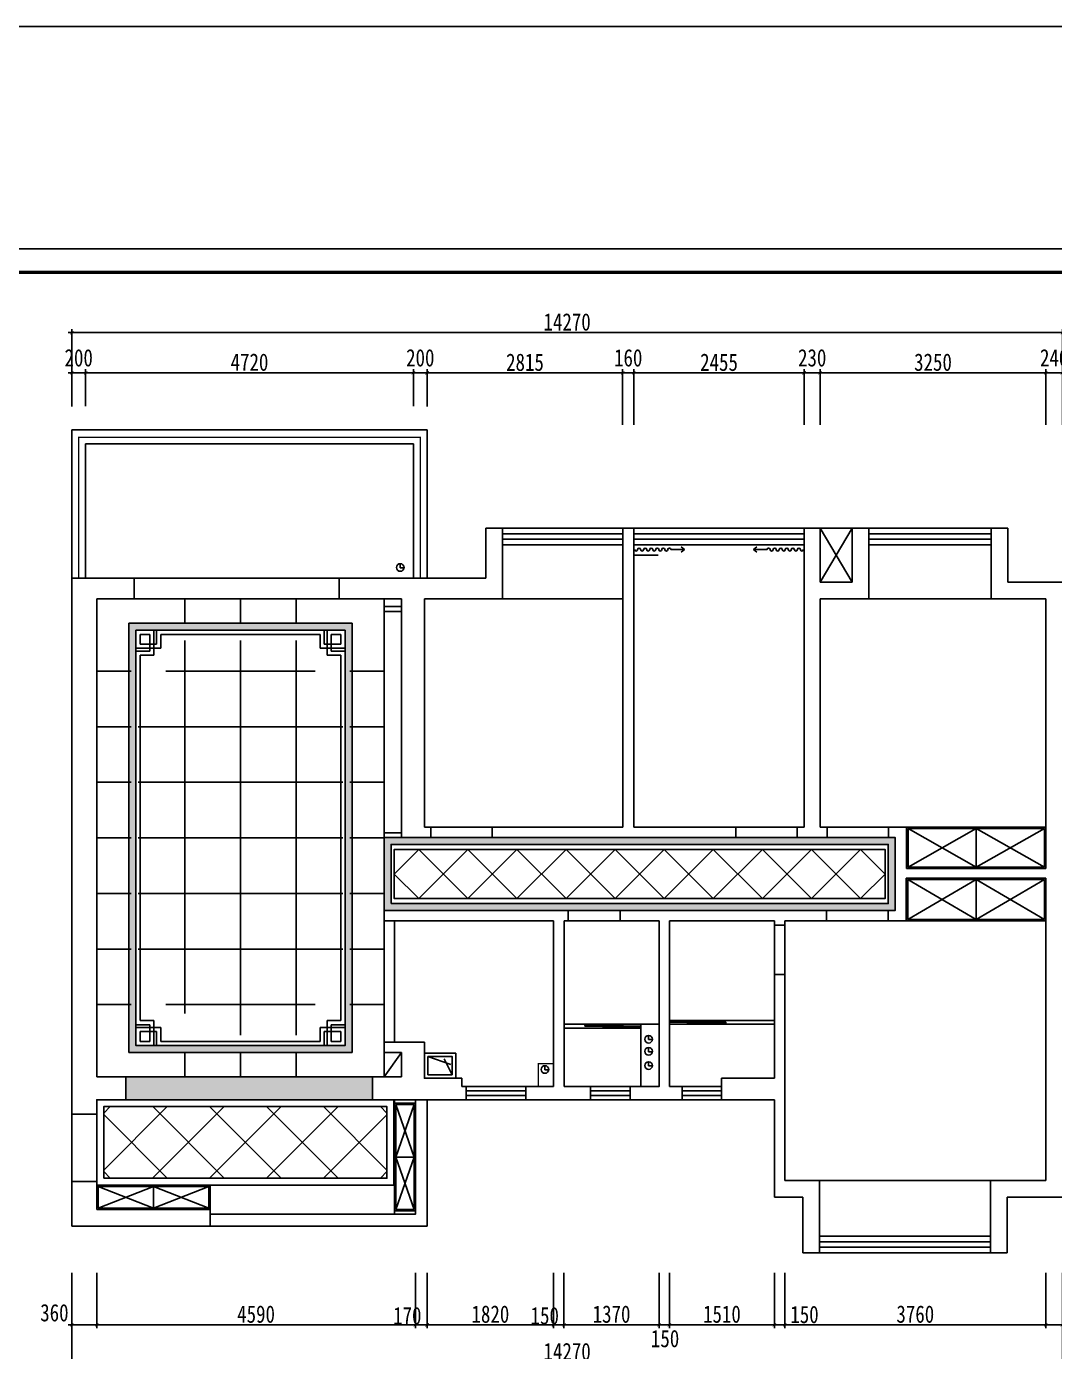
# Model space of a CAD drawing. Header units: millimetres. Extents: x -77055 to 331180, y -861586 to -491011.
# Drawn here: x 142593 to 157400, y -772042 to -752963 of the extents above; entities that cross this region are included whole.
import ezdxf

# ---------------------------------------------------------------- set-up
doc = ezdxf.new("R2010")
doc.units = ezdxf.units.MM
doc.header["$PDMODE"] = 3
for name, color, linetype in [('0-01图框模板说明', 2, 'Continuous'), ('0-02图框细线', 136, 'Continuous'), ('250', 250, 'Continuous'), ('6', 1, 'Continuous')]:
    doc.layers.add(name, color=color, linetype=linetype)
doc.styles.add('DIM', font='simhei.ttf', dxfattribs={"width": 0.8})
doc.dimstyles.new('1-50', dxfattribs={"dimscale": 50, "dimtxt": 5, "dimasz": 1, "dimexe": 1, "dimexo": 0.1, "dimgap": 0.5, "dimtad": 1, "dimdec": 0, "dimdsep": 46, "dimtxsty": 'DIM', "dimblk": 'ARCHTICK', "dimcen": 4, "dimdle": 1, "dimclrd": 3, "dimclre": 3, "dimclrt": 1, "dimadec": 0, "dimazin": 0, "dimtfac": 1, "dimtdec": 0, "dimtmove": 2, "dimatfit": 3, "dimldrblk": 'DOT', "dimfxl": 15, "dimfxlon": 1, "dimarcsym": 0})

# ---------------------------------------------------------------- blocks, each defined once
blk = doc.blocks.new('_ArchTick')
at = {"color": 0, "linetype": 'ByBlock', "const_width": 0.15}
blk.add_lwpolyline([(-0.5, -0.5), (0.5, 0.5)], dxfattribs=at)
blk = doc.blocks.new('*D365')
at = {"layer": '250', "color": 3, "lineweight": -2}
for p, q in [((158189, -760186), (158989, -760186)), ((158939, -760136), (158939, -760476)), ((158189, -760426), (158989, -760426))]:
    blk.add_line(p, q, dxfattribs=at)
at = {"layer": 'Defpoints', "color": 0}
for p in [(156690, -760186), (156690, -760426), (158939, -760426)]:
    blk.add_point(p, dxfattribs=at)
at = {"layer": '250', "color": 3, "lineweight": -2, "xscale": 50, "yscale": 50, "zscale": 50}
for p, rotation in [((158939, -760186), 90), ((158939, -760426), 270)]:
    blk.add_blockref('_ArchTick', p, dxfattribs=dict(at, rotation=rotation))
at = {"layer": '250', "color": 1, "insert": (158744, -759985), "char_height": 250, "attachment_point": 5, "rotation": 90, "style": 'DIM'}
blk.add_mtext('240', dxfattribs=at)
blk = doc.blocks.new('_Dot')
at = {"color": 0, "linetype": 'ByBlock', "lineweight": -2}
blk.add_line((-0.5, 0), (-1, 0), dxfattribs=at)
at = {"color": 0, "linetype": 'ByBlock', "const_width": 0.5}
blk.add_lwpolyline([(-0.25, 0, 1), (0.25, 0, 1)], format="xyb", close=True, dxfattribs=at)
blk = doc.blocks.new('*D366')
at = {"layer": '250', "color": 3, "lineweight": -2}
for p, q in [((158189, -760426), (158989, -760426)), ((158939, -760376), (158939, -761016)), ((158189, -760966), (158989, -760966))]:
    blk.add_line(p, q, dxfattribs=at)
at = {"layer": 'Defpoints', "color": 0}
for p in [(156690, -760426), (157715, -760966), (158939, -760966)]:
    blk.add_point(p, dxfattribs=at)
at = {"layer": '250', "color": 3, "lineweight": -2, "xscale": 50, "yscale": 50, "zscale": 50}
for p, rotation in [((158939, -760426), 90), ((158939, -760966), 270)]:
    blk.add_blockref('_ArchTick', p, dxfattribs=dict(at, rotation=rotation))
at = {"layer": '250', "color": 1, "insert": (158737, -760696), "char_height": 250, "attachment_point": 5, "rotation": 90, "style": 'DIM'}
blk.add_mtext('540', dxfattribs=at)
blk = doc.blocks.new('*D374')
at = {"layer": '250', "color": 3, "lineweight": -2}
for p, q in [((143195, -757949), (143495, -757949)), ((143245, -758437), (143245, -757899)), ((143445, -758432), (143445, -757899))]:
    blk.add_line(p, q, dxfattribs=at)
at = {"layer": 'Defpoints', "color": 0}
for p in [(143445, -757949), (143245, -758442), (143445, -758437)]:
    blk.add_point(p, dxfattribs=at)
at = {"layer": '250', "color": 3, "lineweight": -2, "xscale": 50, "yscale": 50, "zscale": 50, "rotation": 180}
blk.add_blockref('_ArchTick', (143245, -757949), dxfattribs=at)
at = {"layer": '250', "color": 3, "lineweight": -2, "xscale": 50, "yscale": 50, "zscale": 50}
blk.add_blockref('_ArchTick', (143445, -757949), dxfattribs=at)
at = {"layer": '250', "color": 1, "insert": (143345, -757735), "char_height": 250, "attachment_point": 5, "style": 'DIM'}
blk.add_mtext('200', dxfattribs=at)
blk = doc.blocks.new('*D375')
at = {"layer": '250', "color": 3, "lineweight": -2}
for p, q in [((143395, -757949), (148215, -757949)), ((143445, -758432), (143445, -757899)), ((148165, -758429), (148165, -757899))]:
    blk.add_line(p, q, dxfattribs=at)
at = {"layer": 'Defpoints', "color": 0}
for p in [(148165, -757949), (143445, -758437), (148165, -758434)]:
    blk.add_point(p, dxfattribs=at)
at = {"layer": '250', "color": 3, "lineweight": -2, "xscale": 50, "yscale": 50, "zscale": 50, "rotation": 180}
blk.add_blockref('_ArchTick', (143445, -757949), dxfattribs=at)
at = {"layer": '250', "color": 3, "lineweight": -2, "xscale": 50, "yscale": 50, "zscale": 50}
blk.add_blockref('_ArchTick', (148165, -757949), dxfattribs=at)
at = {"layer": '250', "color": 1, "insert": (145805, -757798), "char_height": 250, "attachment_point": 5, "style": 'DIM'}
blk.add_mtext('4720', dxfattribs=at)
blk = doc.blocks.new('*D376')
at = {"layer": '250', "color": 3, "lineweight": -2}
for p, q in [((148115, -757949), (148415, -757949)), ((148165, -758429), (148165, -757899)), ((148365, -758437), (148365, -757899))]:
    blk.add_line(p, q, dxfattribs=at)
at = {"layer": 'Defpoints', "color": 0}
for p in [(148365, -757949), (148165, -758434), (148365, -758442)]:
    blk.add_point(p, dxfattribs=at)
at = {"layer": '250', "color": 3, "lineweight": -2, "xscale": 50, "yscale": 50, "zscale": 50, "rotation": 180}
blk.add_blockref('_ArchTick', (148165, -757949), dxfattribs=at)
at = {"layer": '250', "color": 3, "lineweight": -2, "xscale": 50, "yscale": 50, "zscale": 50}
blk.add_blockref('_ArchTick', (148365, -757949), dxfattribs=at)
at = {"layer": '250', "color": 1, "insert": (148265, -757735), "char_height": 250, "attachment_point": 5, "style": 'DIM'}
blk.add_mtext('200', dxfattribs=at)
blk = doc.blocks.new('*D377')
at = {"layer": '250', "color": 3, "lineweight": -2}
for p, q in [((148315, -757949), (151230, -757949)), ((148365, -758437), (148365, -757899)), ((151180, -758699), (151180, -757899))]:
    blk.add_line(p, q, dxfattribs=at)
at = {"layer": 'Defpoints', "color": 0}
for p in [(151180, -757949), (148365, -758442), (151180, -760097)]:
    blk.add_point(p, dxfattribs=at)
at = {"layer": '250', "color": 3, "lineweight": -2, "xscale": 50, "yscale": 50, "zscale": 50, "rotation": 180}
blk.add_blockref('_ArchTick', (148365, -757949), dxfattribs=at)
at = {"layer": '250', "color": 3, "lineweight": -2, "xscale": 50, "yscale": 50, "zscale": 50}
blk.add_blockref('_ArchTick', (151180, -757949), dxfattribs=at)
at = {"layer": '250', "color": 1, "insert": (149773, -757799), "char_height": 250, "attachment_point": 5, "style": 'DIM'}
blk.add_mtext('2815', dxfattribs=at)
blk = doc.blocks.new('*D378')
at = {"layer": '250', "color": 3, "lineweight": -2}
for p, q in [((151130, -757949), (151390, -757949)), ((151180, -758699), (151180, -757899)), ((151340, -758699), (151340, -757899))]:
    blk.add_line(p, q, dxfattribs=at)
at = {"layer": 'Defpoints', "color": 0}
for p in [(151340, -757949), (151180, -760097), (151340, -760097)]:
    blk.add_point(p, dxfattribs=at)
at = {"layer": '250', "color": 3, "lineweight": -2, "xscale": 50, "yscale": 50, "zscale": 50, "rotation": 180}
blk.add_blockref('_ArchTick', (151180, -757949), dxfattribs=at)
at = {"layer": '250', "color": 3, "lineweight": -2, "xscale": 50, "yscale": 50, "zscale": 50}
blk.add_blockref('_ArchTick', (151340, -757949), dxfattribs=at)
at = {"layer": '250', "color": 1, "insert": (151260, -757735), "char_height": 250, "attachment_point": 5, "style": 'DIM'}
blk.add_mtext('160', dxfattribs=at)
blk = doc.blocks.new('*D379')
at = {"layer": '250', "color": 3, "lineweight": -2}
for p, q in [((151290, -757949), (153845, -757949)), ((151340, -758699), (151340, -757899)), ((153795, -758699), (153795, -757899))]:
    blk.add_line(p, q, dxfattribs=at)
at = {"layer": 'Defpoints', "color": 0}
for p in [(153795, -757949), (151340, -760097), (153795, -760097)]:
    blk.add_point(p, dxfattribs=at)
at = {"layer": '250', "color": 3, "lineweight": -2, "xscale": 50, "yscale": 50, "zscale": 50, "rotation": 180}
blk.add_blockref('_ArchTick', (151340, -757949), dxfattribs=at)
at = {"layer": '250', "color": 3, "lineweight": -2, "xscale": 50, "yscale": 50, "zscale": 50}
blk.add_blockref('_ArchTick', (153795, -757949), dxfattribs=at)
at = {"layer": '250', "color": 1, "insert": (152568, -757799), "char_height": 250, "attachment_point": 5, "style": 'DIM'}
blk.add_mtext('2455', dxfattribs=at)
blk = doc.blocks.new('*D380')
at = {"layer": '250', "color": 3, "lineweight": -2}
for p, q in [((153745, -757949), (154075, -757949)), ((153795, -758699), (153795, -757899)), ((154025, -758699), (154025, -757899))]:
    blk.add_line(p, q, dxfattribs=at)
at = {"layer": 'Defpoints', "color": 0}
for p in [(154025, -757949), (154025, -759857), (153795, -760097)]:
    blk.add_point(p, dxfattribs=at)
at = {"layer": '250', "color": 3, "lineweight": -2, "xscale": 50, "yscale": 50, "zscale": 50, "rotation": 180}
blk.add_blockref('_ArchTick', (153795, -757949), dxfattribs=at)
at = {"layer": '250', "color": 3, "lineweight": -2, "xscale": 50, "yscale": 50, "zscale": 50}
blk.add_blockref('_ArchTick', (154025, -757949), dxfattribs=at)
at = {"layer": '250', "color": 1, "insert": (153910, -757735), "char_height": 250, "attachment_point": 5, "style": 'DIM'}
blk.add_mtext('230', dxfattribs=at)
blk = doc.blocks.new('*D381')
at = {"layer": '250', "color": 3, "lineweight": -2}
for p, q in [((153975, -757949), (157325, -757949)), ((154025, -758699), (154025, -757899)), ((157275, -758699), (157275, -757899))]:
    blk.add_line(p, q, dxfattribs=at)
at = {"layer": 'Defpoints', "color": 0}
for p in [(157275, -757949), (154025, -759857), (157275, -760877)]:
    blk.add_point(p, dxfattribs=at)
at = {"layer": '250', "color": 3, "lineweight": -2, "xscale": 50, "yscale": 50, "zscale": 50, "rotation": 180}
blk.add_blockref('_ArchTick', (154025, -757949), dxfattribs=at)
at = {"layer": '250', "color": 3, "lineweight": -2, "xscale": 50, "yscale": 50, "zscale": 50}
blk.add_blockref('_ArchTick', (157275, -757949), dxfattribs=at)
at = {"layer": '250', "color": 1, "insert": (155650, -757798), "char_height": 250, "attachment_point": 5, "style": 'DIM'}
blk.add_mtext('3250', dxfattribs=at)
blk = doc.blocks.new('*D382')
at = {"layer": '250', "color": 3, "lineweight": -2}
for p, q in [((157225, -757949), (157565, -757949)), ((157275, -758699), (157275, -757899)), ((157515, -758699), (157515, -757899))]:
    blk.add_line(p, q, dxfattribs=at)
at = {"layer": 'Defpoints', "color": 0}
for p in [(157515, -757949), (157515, -760637), (157275, -760877)]:
    blk.add_point(p, dxfattribs=at)
at = {"layer": '250', "color": 3, "lineweight": -2, "xscale": 50, "yscale": 50, "zscale": 50, "rotation": 180}
blk.add_blockref('_ArchTick', (157275, -757949), dxfattribs=at)
at = {"layer": '250', "color": 3, "lineweight": -2, "xscale": 50, "yscale": 50, "zscale": 50}
blk.add_blockref('_ArchTick', (157515, -757949), dxfattribs=at)
at = {"layer": '250', "color": 1, "insert": (157395, -757735), "char_height": 250, "attachment_point": 5, "style": 'DIM'}
blk.add_mtext('240', dxfattribs=at)
blk = doc.blocks.new('*D390')
at = {"layer": '250', "color": 3, "lineweight": -2}
for p, q in [((143245, -770907), (143245, -771707)), ((143605, -770907), (143605, -771707)), ((143195, -771657), (143655, -771657))]:
    blk.add_line(p, q, dxfattribs=at)
at = {"layer": 'Defpoints', "color": 0}
for p in [(143605, -770432), (143245, -770672), (143605, -771657)]:
    blk.add_point(p, dxfattribs=at)
at = {"layer": '250', "color": 3, "lineweight": -2, "xscale": 50, "yscale": 50, "zscale": 50, "rotation": 180}
blk.add_blockref('_ArchTick', (143245, -771657), dxfattribs=at)
at = {"layer": '250', "color": 3, "lineweight": -2, "xscale": 50, "yscale": 50, "zscale": 50}
blk.add_blockref('_ArchTick', (143605, -771657), dxfattribs=at)
at = {"layer": '250', "color": 1, "insert": (142995, -771485), "char_height": 250, "attachment_point": 5, "style": 'DIM'}
blk.add_mtext('360', dxfattribs=at)
blk = doc.blocks.new('*D391')
at = {"layer": '250', "color": 3, "lineweight": -2}
for p, q in [((143605, -770907), (143605, -771707)), ((148195, -770907), (148195, -771707)), ((143555, -771657), (148245, -771657))]:
    blk.add_line(p, q, dxfattribs=at)
at = {"layer": 'Defpoints', "color": 0}
for p in [(143605, -770432), (148195, -770502), (148195, -771657)]:
    blk.add_point(p, dxfattribs=at)
at = {"layer": '250', "color": 3, "lineweight": -2, "xscale": 50, "yscale": 50, "zscale": 50, "rotation": 180}
blk.add_blockref('_ArchTick', (143605, -771657), dxfattribs=at)
at = {"layer": '250', "color": 3, "lineweight": -2, "xscale": 50, "yscale": 50, "zscale": 50}
blk.add_blockref('_ArchTick', (148195, -771657), dxfattribs=at)
at = {"layer": '250', "color": 1, "insert": (145900, -771505), "char_height": 250, "attachment_point": 5, "style": 'DIM'}
blk.add_mtext('4590', dxfattribs=at)
blk = doc.blocks.new('*D392')
at = {"layer": '250', "color": 3, "lineweight": -2}
for p, q in [((148195, -770907), (148195, -771707)), ((148365, -770907), (148365, -771707)), ((148145, -771657), (148415, -771657))]:
    blk.add_line(p, q, dxfattribs=at)
at = {"layer": 'Defpoints', "color": 0}
for p in [(148195, -770502), (148365, -770672), (148365, -771657)]:
    blk.add_point(p, dxfattribs=at)
at = {"layer": '250', "color": 3, "lineweight": -2, "xscale": 50, "yscale": 50, "zscale": 50, "rotation": 180}
blk.add_blockref('_ArchTick', (148195, -771657), dxfattribs=at)
at = {"layer": '250', "color": 3, "lineweight": -2, "xscale": 50, "yscale": 50, "zscale": 50}
blk.add_blockref('_ArchTick', (148365, -771657), dxfattribs=at)
at = {"layer": '250', "color": 1, "insert": (148078, -771528), "char_height": 250, "attachment_point": 5, "style": 'DIM'}
blk.add_mtext('170', dxfattribs=at)
blk = doc.blocks.new('*D393')
at = {"layer": '250', "color": 3, "lineweight": -2}
for p, q in [((148365, -770907), (148365, -771707)), ((150185, -770907), (150185, -771707)), ((148315, -771657), (150235, -771657))]:
    blk.add_line(p, q, dxfattribs=at)
at = {"layer": 'Defpoints', "color": 0}
for p in [(150185, -768662), (148365, -770672), (150185, -771657)]:
    blk.add_point(p, dxfattribs=at)
at = {"layer": '250', "color": 3, "lineweight": -2, "xscale": 50, "yscale": 50, "zscale": 50, "rotation": 180}
blk.add_blockref('_ArchTick', (148365, -771657), dxfattribs=at)
at = {"layer": '250', "color": 3, "lineweight": -2, "xscale": 50, "yscale": 50, "zscale": 50}
blk.add_blockref('_ArchTick', (150185, -771657), dxfattribs=at)
at = {"layer": '250', "color": 1, "insert": (149275, -771505), "char_height": 250, "attachment_point": 5, "style": 'DIM'}
blk.add_mtext('1820', dxfattribs=at)
blk = doc.blocks.new('*D394')
at = {"layer": '250', "color": 3, "lineweight": -2}
for p, q in [((150185, -770907), (150185, -771707)), ((150335, -770907), (150335, -771707)), ((150135, -771657), (150385, -771657))]:
    blk.add_line(p, q, dxfattribs=at)
at = {"layer": 'Defpoints', "color": 0}
for p in [(150185, -768662), (150335, -768662), (150335, -771657)]:
    blk.add_point(p, dxfattribs=at)
at = {"layer": '250', "color": 3, "lineweight": -2, "xscale": 50, "yscale": 50, "zscale": 50, "rotation": 180}
blk.add_blockref('_ArchTick', (150185, -771657), dxfattribs=at)
at = {"layer": '250', "color": 3, "lineweight": -2, "xscale": 50, "yscale": 50, "zscale": 50}
blk.add_blockref('_ArchTick', (150335, -771657), dxfattribs=at)
at = {"layer": '250', "color": 1, "insert": (150058, -771528), "char_height": 250, "attachment_point": 5, "style": 'DIM'}
blk.add_mtext('150', dxfattribs=at)
blk = doc.blocks.new('*D395')
at = {"layer": '250', "color": 3, "lineweight": -2}
for p, q in [((150335, -770907), (150335, -771707)), ((151705, -770907), (151705, -771707)), ((150285, -771657), (151755, -771657))]:
    blk.add_line(p, q, dxfattribs=at)
at = {"layer": 'Defpoints', "color": 0}
for p in [(151705, -767862), (150335, -768662), (151705, -771657)]:
    blk.add_point(p, dxfattribs=at)
at = {"layer": '250', "color": 3, "lineweight": -2, "xscale": 50, "yscale": 50, "zscale": 50, "rotation": 180}
blk.add_blockref('_ArchTick', (150335, -771657), dxfattribs=at)
at = {"layer": '250', "color": 3, "lineweight": -2, "xscale": 50, "yscale": 50, "zscale": 50}
blk.add_blockref('_ArchTick', (151705, -771657), dxfattribs=at)
at = {"layer": '250', "color": 1, "insert": (151020, -771505), "char_height": 250, "attachment_point": 5, "style": 'DIM'}
blk.add_mtext('1370', dxfattribs=at)
blk = doc.blocks.new('*D396')
at = {"layer": '250', "color": 3, "lineweight": -2}
for p, q in [((151705, -770907), (151705, -771707)), ((151855, -770907), (151855, -771707)), ((151655, -771657), (151905, -771657))]:
    blk.add_line(p, q, dxfattribs=at)
at = {"layer": 'Defpoints', "color": 0}
for p in [(151705, -767862), (151855, -768662), (151855, -771657)]:
    blk.add_point(p, dxfattribs=at)
at = {"layer": '250', "color": 3, "lineweight": -2, "xscale": 50, "yscale": 50, "zscale": 50, "rotation": 180}
blk.add_blockref('_ArchTick', (151705, -771657), dxfattribs=at)
at = {"layer": '250', "color": 3, "lineweight": -2, "xscale": 50, "yscale": 50, "zscale": 50}
blk.add_blockref('_ArchTick', (151855, -771657), dxfattribs=at)
at = {"layer": '250', "color": 1, "insert": (151791, -771857), "char_height": 250, "attachment_point": 5, "style": 'DIM'}
blk.add_mtext('150', dxfattribs=at)
blk = doc.blocks.new('*D397')
at = {"layer": '250', "color": 3, "lineweight": -2}
for p, q in [((151855, -770907), (151855, -771707)), ((153365, -770907), (153365, -771707)), ((151805, -771657), (153415, -771657))]:
    blk.add_line(p, q, dxfattribs=at)
at = {"layer": 'Defpoints', "color": 0}
for p in [(151855, -768662), (153365, -768852), (153365, -771657)]:
    blk.add_point(p, dxfattribs=at)
at = {"layer": '250', "color": 3, "lineweight": -2, "xscale": 50, "yscale": 50, "zscale": 50, "rotation": 180}
blk.add_blockref('_ArchTick', (151855, -771657), dxfattribs=at)
at = {"layer": '250', "color": 3, "lineweight": -2, "xscale": 50, "yscale": 50, "zscale": 50}
blk.add_blockref('_ArchTick', (153365, -771657), dxfattribs=at)
at = {"layer": '250', "color": 1, "insert": (152610, -771505), "char_height": 250, "attachment_point": 5, "style": 'DIM'}
blk.add_mtext('1510', dxfattribs=at)
blk = doc.blocks.new('*D398')
at = {"layer": '250', "color": 3, "lineweight": -2}
for p, q in [((153365, -770907), (153365, -771707)), ((153515, -770907), (153515, -771707)), ((153315, -771657), (153565, -771657))]:
    blk.add_line(p, q, dxfattribs=at)
at = {"layer": 'Defpoints', "color": 0}
for p in [(153515, -770017), (153365, -770257), (153515, -771657)]:
    blk.add_point(p, dxfattribs=at)
at = {"layer": '250', "color": 3, "lineweight": -2, "xscale": 50, "yscale": 50, "zscale": 50, "rotation": 180}
blk.add_blockref('_ArchTick', (153365, -771657), dxfattribs=at)
at = {"layer": '250', "color": 3, "lineweight": -2, "xscale": 50, "yscale": 50, "zscale": 50}
blk.add_blockref('_ArchTick', (153515, -771657), dxfattribs=at)
at = {"layer": '250', "color": 1, "insert": (153799, -771510), "char_height": 250, "attachment_point": 5, "style": 'DIM'}
blk.add_mtext('150', dxfattribs=at)
blk = doc.blocks.new('*D399')
at = {"layer": '250', "color": 3, "lineweight": -2}
for p, q in [((153515, -770907), (153515, -771707)), ((157275, -770907), (157275, -771707)), ((153465, -771657), (157325, -771657))]:
    blk.add_line(p, q, dxfattribs=at)
at = {"layer": 'Defpoints', "color": 0}
for p in [(153515, -770017), (157275, -770816), (157275, -771657)]:
    blk.add_point(p, dxfattribs=at)
at = {"layer": '250', "color": 3, "lineweight": -2, "xscale": 50, "yscale": 50, "zscale": 50, "rotation": 180}
blk.add_blockref('_ArchTick', (153515, -771657), dxfattribs=at)
at = {"layer": '250', "color": 3, "lineweight": -2, "xscale": 50, "yscale": 50, "zscale": 50}
blk.add_blockref('_ArchTick', (157275, -771657), dxfattribs=at)
at = {"layer": '250', "color": 1, "insert": (155395, -771505), "char_height": 250, "attachment_point": 5, "style": 'DIM'}
blk.add_mtext('3760', dxfattribs=at)
blk = doc.blocks.new('*D400')
at = {"layer": '250', "color": 3, "lineweight": -2}
for p, q in [((157275, -770907), (157275, -771707)), ((157515, -770907), (157515, -771707)), ((157225, -771657), (157565, -771657))]:
    blk.add_line(p, q, dxfattribs=at)
at = {"layer": 'Defpoints', "color": 0}
for p in [(157275, -770816), (157515, -770810), (157515, -771657)]:
    blk.add_point(p, dxfattribs=at)
at = {"layer": '250', "color": 3, "lineweight": -2, "xscale": 50, "yscale": 50, "zscale": 50, "rotation": 180}
blk.add_blockref('_ArchTick', (157275, -771657), dxfattribs=at)
at = {"layer": '250', "color": 3, "lineweight": -2, "xscale": 50, "yscale": 50, "zscale": 50}
blk.add_blockref('_ArchTick', (157515, -771657), dxfattribs=at)
at = {"layer": '250', "color": 1, "insert": (157754, -771504), "char_height": 250, "attachment_point": 5, "style": 'DIM'}
blk.add_mtext('240', dxfattribs=at)
blk = doc.blocks.new('*D401')
at = {"layer": '250', "color": 3, "lineweight": -2}
for p, q in [((157565, -757371), (143195, -757371)), ((143245, -758121), (143245, -757321)), ((157515, -758121), (157515, -757321))]:
    blk.add_line(p, q, dxfattribs=at)
at = {"layer": 'Defpoints', "color": 0}
for p in [(143245, -757371), (143245, -758699), (157515, -758699)]:
    blk.add_point(p, dxfattribs=at)
at = {"layer": '250', "color": 3, "lineweight": -2, "xscale": 50, "yscale": 50, "zscale": 50, "rotation": 180}
blk.add_blockref('_ArchTick', (143245, -757371), dxfattribs=at)
at = {"layer": '250', "color": 3, "lineweight": -2, "xscale": 50, "yscale": 50, "zscale": 50}
blk.add_blockref('_ArchTick', (157515, -757371), dxfattribs=at)
at = {"layer": '250', "color": 1, "insert": (150380, -757219), "char_height": 250, "attachment_point": 5, "style": 'DIM'}
blk.add_mtext('14270', dxfattribs=at)
blk = doc.blocks.new('*D402')
at = {"layer": '250', "color": 3, "lineweight": -2}
for p, q in [((143245, -771445), (143245, -772245)), ((157515, -771445), (157515, -772245)), ((157565, -772195), (143195, -772195))]:
    blk.add_line(p, q, dxfattribs=at)
at = {"layer": 'Defpoints', "color": 0}
for p in [(143245, -770810), (157515, -770810), (143245, -772195)]:
    blk.add_point(p, dxfattribs=at)
at = {"layer": '250', "color": 3, "lineweight": -2, "xscale": 50, "yscale": 50, "zscale": 50, "rotation": 180}
blk.add_blockref('_ArchTick', (143245, -772195), dxfattribs=at)
at = {"layer": '250', "color": 3, "lineweight": -2, "xscale": 50, "yscale": 50, "zscale": 50}
blk.add_blockref('_ArchTick', (157515, -772195), dxfattribs=at)
at = {"layer": '250', "color": 1, "insert": (150380, -772044), "char_height": 250, "attachment_point": 5, "style": 'DIM'}
blk.add_mtext('14270', dxfattribs=at)
blk = doc.blocks.new('A$C5DE12AFD')
at = {"layer": '6', "color": 5}
for points in [[(523, 37), (717, 37), (671, 74)], [(523, 37), (717, 37), (671, 0)]]:
    blk.add_lwpolyline(points, dxfattribs=at)
for centre, start, end in [((22, 37), 180, 0), ((65, 37), 0, 180), ((109, 37), 180, 0), ((153, 37), 0, 180), ((196, 37), 180, 0), ((240, 37), 0, 180), ((283, 37), 180, 0), ((327, 37), 0, 180), ((371, 37), 180, 0), ((414, 37), 0, 180), ((458, 37), 180, 0), ((501, 37), 0, 180)]:
    blk.add_arc(centre, 21.8, start, end, dxfattribs=at)
blk = doc.blocks.new('A$C277C16EF')
at = {"layer": '0-01图框模板说明', "color": 2, "const_width": 49}
blk.add_lwpolyline([(-338, 19745), (-338, 338), (-28062, 338), (-28062, 19745)], close=True, dxfattribs=at)
at = {"layer": '0-02图框细线'}
blk.add_lwpolyline([(0, 20083), (0, 0), (-28400, 0), (-28400, 20083)], close=True, dxfattribs=at)

msp = doc.modelspace()

# ---------------------------------------------------------------- hatches: boundary and pattern name
at = {"layer": '250'}
h = msp.add_hatch(dxfattribs=at)
h.set_pattern_fill('AR-SAND', color=251, angle=45, style=0, double=1)
h.set_pattern_definition([(82.5, (145675.073, -764646.404), (-35.73813, 33.47535), [0, -38.608, 0, -43.18, 0, -41.275]), (52.5, (145675.07, -764646.404), (-18.9011, 82.4733), [0, -20.828, 0, -34.798, 0, -13.335]), (12.5, (145652.98, -764668.495), (55.83, 56.03323), [0, -12.7, 0, -45.72, 0, -59.69]), (2.5, (145652.98, -764668.495), (38.2281, 69.7551), [0, -6.35, 0, -29.972, 0, -34.29])])
h.paths.add_polyline_path([(147282.2, -761556.4), (144068, -761556.4), (144068, -767736.4), (147282.2, -767736.4)])
h.paths.add_polyline_path([(147182.2, -761656.4), (144168, -761656.4), (144168, -767636.4), (147182.2, -767636.4)], flags=16)
h = msp.add_hatch(dxfattribs=at)
h.set_pattern_fill('AR-SAND', color=251, angle=45, style=0, double=1)
h.set_pattern_definition([(82.5, (151425.193, -765166.404), (-35.73813, 33.47535), [0, -38.608, 0, -43.18, 0, -41.275]), (52.5, (151425.19, -765166.404), (-18.9011, 82.4733), [0, -20.828, 0, -34.798, 0, -13.335]), (12.5, (151403.1, -765188.495), (55.83, 56.03323), [0, -12.7, 0, -45.72, 0, -59.69]), (2.5, (151403.1, -765188.495), (38.2281, 69.7551), [0, -6.35, 0, -29.972, 0, -34.29])])
h.paths.add_polyline_path([(147845.2, -765591.4), (155005.2, -765591.4), (155005.2, -764741.4), (147845.2, -764741.4)], flags=16)
h.paths.add_polyline_path([(147745.2, -765691.4), (155105.2, -765691.4), (155105.2, -764641.4), (147745.2, -764641.4)])
h = msp.add_hatch(dxfattribs=at)
h.set_pattern_fill('AR-SAND', color=251, angle=45, style=0, double=1)
h.set_pattern_definition([(82.5, (145800.193, -768251.404), (-35.7381, 33.47535), [0, -38.608, 0, -43.18, 0, -41.275]), (52.5, (145800.19, -768251.404), (-18.901, 82.4733), [0, -20.828, 0, -34.798, 0, -13.335]), (12.5, (145778.1, -768273.495), (55.83, 56.0332), [0, -12.7, 0, -45.72, 0, -59.69]), (2.5, (145778.1, -768273.495), (38.228, 69.755), [0, -6.35, 0, -29.972, 0, -34.29])])
h.paths.add_polyline_path([(144025.2, -768416.4), (147575.2, -768416.4), (147575.2, -768086.4), (144025.2, -768086.4)])
h = msp.add_hatch(dxfattribs=at)
h.set_pattern_fill('_USER', color=8, scale=580, angle=45, style=0, double=1, pattern_type=0)
h.set_pattern_definition([(45, (145745.2, -769031.4), (-410.12, 410.12), []), (135, (145745.2, -769031.4), (-410.12, -410.12), [])])
h.paths.add_polyline_path([(143705.2, -769546.4), (147785.2, -769546.4), (147785.2, -768516.4), (143705.2, -768516.4)])

# ---------------------------------------------------------------- linework, layer by layer
at = {"layer": '250', "color": 2}
for p, q in [((143245.2, -760906.4), (143245.2, -758771.4)), ((143245.2, -758771.4), (148365.2, -758771.4)), ((148365.2, -760906.4), (148365.2, -758771.4)), ((143445.2, -760906.4), (143445.2, -758971.4)), ((143445.2, -758971.4), (148165.2, -758971.4)), ((148165.2, -760906.4), (148165.2, -758971.4)), ((151180.2, -760186.4), (149450.2, -760186.4)), ((153795.2, -760186.4), (151340.2, -760186.4)), ((156490.2, -760186.4), (154725.2, -760186.4)), ((151180.2, -760426.4), (149450.2, -760426.4)), ((153795.2, -760426.4), (151340.2, -760426.4)), ((156490.2, -760426.4), (154725.2, -760426.4)), ((151690.2, -760576.4), (151340.2, -760576.4)), ((149785.2, -768226.4), (148925.2, -768226.4)), ((151290.2, -768226.4), (150715.2, -768226.4)), ((152605.2, -768226.4), (152035.2, -768226.4)), ((148925.2, -768416.4), (149785.2, -768416.4)), ((150715.2, -768416.4), (151290.2, -768416.4)), ((152605.2, -768416.4), (152035.2, -768416.4)), ((156480.2, -770381.4), (154015.2, -770381.4)), ((156480.2, -770621.4), (154015.2, -770621.4))]:
    msp.add_line(p, q, dxfattribs=at)
at = {"layer": '250', "color": 7}
for p, q in [((149210.2, -760186.4), (149210.2, -760906.4)), ((149450.2, -760186.4), (149210.2, -760186.4)), ((149450.2, -760426.4), (149450.2, -760186.4)), ((151180.2, -760426.4), (151180.2, -760186.4)), ((151340.2, -760186.4), (151180.2, -760186.4)), ((151340.2, -760426.4), (151340.2, -760186.4)), ((153795.2, -760426.4), (153795.2, -760186.4)), ((153795.2, -760186.4), (154025.2, -760186.4)), ((154025.2, -760966.4), (154025.2, -760186.4)), ((154485.2, -760966.4), (154485.2, -760186.4)), ((154725.2, -760186.4), (154485.2, -760186.4)), ((154725.2, -760426.4), (154725.2, -760186.4)), ((156490.2, -760426.4), (156490.2, -760186.4)), ((156490.2, -760186.4), (156730.2, -760186.4)), ((156730.2, -760966.4), (156730.2, -760186.4)), ((149450.2, -760426.4), (149450.2, -761206.4)), ((151180.2, -761206.4), (151180.2, -760426.4)), ((151340.2, -761206.4), (151340.2, -760426.4)), ((153795.2, -764491.4), (153795.2, -760426.4)), ((154725.2, -761206.4), (154725.2, -760426.4)), ((156490.2, -761206.4), (156490.2, -760426.4)), ((147976.1, -760698.2), (147976.1, -760758.1)), ((147976.1, -760758.1), (148030.8, -760758.1)), ((143445.2, -760906.4), (143245.2, -760906.4)), ((143245.2, -760906.4), (143245.2, -768626.4)), ((144145.2, -760906.4), (143445.2, -760906.4)), ((144145.2, -761206.4), (144145.2, -760906.4)), ((147095.2, -761206.4), (147095.2, -760906.4)), ((147095.2, -760906.4), (148165.2, -760906.4)), ((148165.2, -760906.4), (149210.2, -760906.4)), ((154025.2, -760966.4), (154485.2, -760966.4)), ((157515.2, -760966.4), (156730.2, -760966.4)), ((143605.2, -768086.4), (143605.2, -761206.4)), ((144145.2, -761206.4), (143605.2, -761206.4)), ((143605.2, -768086.4), (143605.2, -761206.4)), ((143605.2, -761206.4), (147745.2, -761206.4)), ((147995.2, -761206.4), (147095.2, -761206.4)), ((147995.2, -761206.4), (147745.2, -761206.4)), ((147995.2, -764641.4), (147995.2, -761206.4)), ((148325.2, -764491.4), (148325.2, -761206.4)), ((149450.2, -761206.4), (148325.2, -761206.4)), ((151180.2, -764491.4), (151180.2, -761206.4)), ((151340.2, -764491.4), (151340.2, -761206.4)), ((154025.2, -764491.4), (154025.2, -761206.4)), ((154025.2, -761206.4), (154725.2, -761206.4)), ((157275.2, -761206.4), (156490.2, -761206.4)), ((157275.2, -765086.4), (157275.2, -761206.4)), ((147995.2, -764641.4), (148415.2, -764641.4)), ((148415.2, -764491.4), (148325.2, -764491.4)), ((148415.2, -764641.4), (148415.2, -764491.4)), ((149300.2, -764491.4), (151180.2, -764491.4)), ((149300.2, -764641.4), (149300.2, -764491.4)), ((149300.2, -764641.4), (152810.2, -764641.4)), ((152810.2, -764491.4), (151340.2, -764491.4)), ((152810.2, -764641.4), (152810.2, -764491.4)), ((153695.2, -764641.4), (153695.2, -764491.4)), ((153695.2, -764491.4), (153795.2, -764491.4)), ((153695.2, -764641.4), (154125.2, -764641.4)), ((154125.2, -764491.4), (154025.2, -764491.4)), ((154125.2, -764641.4), (154125.2, -764491.4)), ((155010.2, -764641.4), (155010.2, -764491.4)), ((155010.2, -764491.4), (155270.2, -764491.4)), ((155105.2, -764641.4), (155010.2, -764641.4)), ((155105.2, -765691.4), (155105.2, -764641.4)), ((155270.2, -764491.4), (155270.2, -765086.4)), ((155265.2, -765841.4), (155265.2, -765226.4)), ((155265.2, -765226.4), (157275.2, -765226.4)), ((155270.2, -765086.4), (157275.2, -765086.4)), ((157275.2, -765226.4), (157275.2, -769581.4)), ((147745.2, -765841.4), (147745.2, -765691.4)), ((147745.2, -765691.4), (150395.2, -765691.4)), ((150395.2, -765691.4), (150395.2, -765841.4)), ((151145.2, -765691.4), (151145.2, -765841.4)), ((151145.2, -765691.4), (154115.2, -765691.4)), ((154115.2, -765691.4), (154115.2, -765841.4)), ((155005.2, -765691.4), (155005.2, -765841.4)), ((155005.2, -765691.4), (155105.2, -765691.4)), ((148475.2, -765841.4), (147745.2, -765841.4)), ((150185.2, -765841.4), (148475.2, -765841.4)), ((150185.2, -768226.4), (150185.2, -765841.4)), ((150395.2, -765841.4), (150335.2, -765841.4)), ((150335.2, -765841.4), (150335.2, -768226.4)), ((151145.2, -765841.4), (151705.2, -765841.4)), ((151705.2, -767426.4), (151705.2, -765841.4)), ((153365.2, -765841.4), (151855.2, -765841.4)), ((151855.2, -765841.4), (151855.2, -768226.4)), ((153365.2, -765901.4), (153365.2, -765841.4)), ((153515.2, -765901.4), (153365.2, -765901.4)), ((154115.2, -765841.4), (153515.2, -765841.4)), ((153515.2, -765841.4), (153515.2, -765901.4)), ((155005.2, -765841.4), (155265.2, -765841.4)), ((153515.2, -766611.4), (153365.2, -766611.4)), ((153365.2, -766611.4), (153365.2, -768106.4)), ((153515.2, -766611.4), (153515.2, -769581.4)), ((151440.2, -768226.4), (151440.2, -767326.4)), ((151440.2, -767326.4), (151705.2, -767326.4)), ((147995.2, -767586.4), (148325.2, -767586.4)), ((148325.2, -767586.4), (148325.2, -767746.4)), ((147995.2, -767736.4), (147745.2, -767736.4)), ((147995.2, -768086.4), (147995.2, -767736.4)), ((148325.2, -767746.4), (148775.2, -767746.4)), ((148775.2, -767746.4), (148775.2, -768106.4)), ((144025.2, -768086.4), (143605.2, -768086.4)), ((143605.2, -768086.4), (147745.2, -768086.4)), ((147745.2, -768086.4), (143605.2, -768086.4)), ((143605.2, -768086.4), (147745.2, -768086.4)), ((144025.2, -768416.4), (144025.2, -768086.4)), ((144025.2, -768086.4), (147575.2, -768086.4)), ((147575.2, -768086.4), (147995.2, -768086.4)), ((147575.2, -768416.4), (147575.2, -768086.4)), ((148775.2, -768106.4), (148865.2, -768106.4)), ((148865.2, -768106.4), (148865.2, -768226.4)), ((148865.2, -768226.4), (148925.2, -768226.4)), ((148925.2, -768226.4), (148925.2, -768416.4)), ((149785.2, -768226.4), (149785.2, -768416.4)), ((149785.2, -768226.4), (150185.2, -768226.4)), ((150335.2, -768226.4), (150715.2, -768226.4)), ((150715.2, -768226.4), (150715.2, -768416.4)), ((151290.2, -768226.4), (151290.2, -768416.4)), ((151290.2, -768226.4), (151440.2, -768226.4)), ((151855.2, -768226.4), (152035.2, -768226.4)), ((152035.2, -768226.4), (152035.2, -768416.4)), ((152605.2, -768226.4), (152605.2, -768106.4)), ((152605.2, -768106.4), (153365.2, -768106.4)), ((152605.2, -768226.4), (152605.2, -768416.4)), ((143605.2, -768626.4), (143605.2, -768416.4)), ((143605.2, -768416.4), (144025.2, -768416.4)), ((147575.2, -768416.4), (148195.2, -768416.4)), ((148365.2, -768416.4), (148195.2, -768416.4)), ((148365.2, -768416.4), (148925.2, -768416.4)), ((149785.2, -768416.4), (150715.2, -768416.4)), ((151290.2, -768416.4), (152035.2, -768416.4)), ((152605.2, -768416.4), (153365.2, -768416.4)), ((153365.2, -768416.4), (153365.2, -769821.4)), ((143605.2, -768626.4), (143245.2, -768626.4)), ((143605.2, -769596.4), (143245.2, -769596.4)), ((143245.2, -769596.4), (143245.2, -770236.4)), ((143605.2, -769596.4), (143605.2, -769996.4)), ((153515.2, -769581.4), (154015.2, -769581.4)), ((154015.2, -769581.4), (154015.2, -770381.4)), ((156480.2, -769581.4), (156480.2, -770381.4)), ((157275.2, -769581.4), (156480.2, -769581.4)), ((153365.2, -769821.4), (153775.2, -769821.4)), ((153775.2, -769821.4), (153775.2, -770621.4)), ((156720.2, -769821.4), (156720.2, -770621.4)), ((157515.2, -769821.4), (156720.2, -769821.4)), ((143605.2, -769996.4), (145240.2, -769996.4)), ((145240.2, -769996.4), (145240.2, -770066.4)), ((145240.2, -770066.4), (145240.2, -770236.4)), ((143245.2, -770236.4), (145240.2, -770236.4)), ((154015.2, -770381.4), (154015.2, -770621.4)), ((156480.2, -770381.4), (156480.2, -770621.4)), ((153775.2, -770621.4), (154015.2, -770621.4)), ((156480.2, -770621.4), (156720.2, -770621.4))]:
    msp.add_line(p, q, dxfattribs=at)
at = {"layer": '250', "color": 1}
for p, q in [((151180.2, -760266.4), (149450.2, -760266.4)), ((153795.2, -760266.4), (151340.2, -760266.4)), ((156490.2, -760266.4), (154725.2, -760266.4)), ((151180.2, -760346.4), (149450.2, -760346.4)), ((153795.2, -760346.4), (151340.2, -760346.4)), ((156490.2, -760346.4), (154725.2, -760346.4)), ((149785.2, -768286.4), (148925.2, -768286.4)), ((151290.2, -768286.4), (150715.2, -768286.4)), ((152605.2, -768286.4), (152035.2, -768286.4)), ((148925.2, -768356.4), (149785.2, -768356.4)), ((150715.2, -768356.4), (151290.2, -768356.4)), ((152605.2, -768356.4), (152035.2, -768356.4)), ((156480.2, -770461.4), (154015.2, -770461.4)), ((156480.2, -770541.4), (154015.2, -770541.4))]:
    msp.add_line(p, q, dxfattribs=at)
at = {"layer": '250', "color": 251}
for p, q in [((154025.2, -760186.4), (154485.2, -760186.4)), ((154485.2, -760966.4), (154025.2, -760186.4)), ((154025.2, -760966.4), (154485.2, -760186.4)), ((144875.2, -761556.4), (144875.2, -761206.4)), ((145675.2, -761556.4), (145675.2, -761206.4)), ((146475.2, -761556.4), (146475.2, -761206.4)), ((147745.2, -764571.4), (147745.2, -761206.4)), ((151180.2, -761206.4), (149450.2, -761206.4)), ((154725.2, -761206.4), (156490.2, -761206.4)), ((144875.2, -767176.4), (144875.2, -761806.4)), ((145675.2, -767486.4), (145675.2, -761806.4)), ((146475.2, -767486.4), (146475.2, -761806.4)), ((143605.2, -762246.4), (144100.2, -762246.4)), ((144600.2, -762246.4), (146750.2, -762246.4)), ((147250.2, -762246.4), (147745.2, -762246.4)), ((143605.2, -763046.4), (144100.2, -763046.4)), ((144200.2, -763046.4), (147150.2, -763046.4)), ((147250.2, -763046.4), (147745.2, -763046.4)), ((143605.2, -763846.4), (144100.2, -763846.4)), ((144200.2, -763846.4), (147150.2, -763846.4)), ((147250.2, -763846.4), (147745.2, -763846.4)), ((143605.2, -764646.4), (144100.2, -764646.4)), ((144200.2, -764646.4), (147150.2, -764646.4)), ((147250.2, -764646.4), (147745.2, -764646.4)), ((147889.7, -765166.4), (148243.2, -764812.9)), ((148243.2, -765520), (148950.3, -764812.9)), ((148950.3, -765520), (148243.2, -764812.9)), ((148950.3, -765520), (149657.4, -764812.9)), ((149657.4, -765520), (148950.3, -764812.9)), ((149657.4, -765520), (150364.5, -764812.9)), ((150364.5, -765520), (149657.4, -764812.9)), ((150364.5, -765520), (151071.6, -764812.9)), ((151071.6, -765520), (150364.5, -764812.9)), ((151071.6, -765520), (151778.7, -764812.9)), ((151778.7, -765520), (151071.6, -764812.9)), ((151778.7, -765520), (152485.9, -764812.9)), ((152485.9, -765520), (151778.7, -764812.9)), ((152485.9, -765520), (153193, -764812.9)), ((153193, -765520), (152485.9, -764812.9)), ((153193, -765520), (153900.1, -764812.9)), ((153900.1, -765520), (153193, -764812.9)), ((153900.1, -765520), (154607.2, -764812.9)), ((154607.2, -765520), (153900.1, -764812.9)), ((154960.7, -765166.4), (154607.2, -764812.9)), ((148243.2, -765520), (147889.7, -765166.4)), ((154607.2, -765520), (154960.7, -765166.4)), ((143605.2, -765446.4), (144100.2, -765446.4)), ((144200.2, -765446.4), (147150.2, -765446.4)), ((147250.2, -765446.4), (147745.2, -765446.4)), ((143605.2, -766246.4), (144100.2, -766246.4)), ((144200.2, -766246.4), (147150.2, -766246.4)), ((147250.2, -766246.4), (147745.2, -766246.4)), ((143605.2, -767046.4), (144100.2, -767046.4)), ((144600.2, -767046.4), (146750.2, -767046.4)), ((147250.2, -767046.4), (147745.2, -767046.4)), ((144875.2, -768086.4), (144875.2, -767736.4)), ((145675.2, -768086.4), (145675.2, -767736.4)), ((146475.2, -768086.4), (146475.2, -767736.4)), ((156480.2, -769581.4), (154015.2, -769581.4))]:
    msp.add_line(p, q, dxfattribs=at)
at = {"layer": '250'}
for p, q in [((144168, -761916.4), (144168, -761656.4)), ((144168, -761656.4), (144428, -761656.4)), ((144228, -761856.4), (144228, -761716.4)), ((144228, -761716.4), (144368, -761716.4)), ((144368, -761716.4), (144368, -761956.4)), ((144428, -761656.4), (144428, -762016.4)), ((145579.2, -761656.4), (144468, -761656.4)), ((144468, -761656.4), (144468, -761856.4)), ((145579.2, -761716.4), (144528, -761716.4)), ((144528, -761716.4), (144528, -761916.4)), ((145433.7, -761656.4), (146882.2, -761656.4)), ((145433.7, -761716.4), (146822.2, -761716.4)), ((146822.2, -761716.4), (146822.2, -761916.4)), ((146882.2, -761656.4), (146882.2, -761856.4)), ((147182.2, -761656.4), (146922.2, -761656.4)), ((146922.2, -761656.4), (146922.2, -762016.4)), ((147122.2, -761716.4), (146982.2, -761716.4)), ((146982.2, -761716.4), (146982.2, -761956.4)), ((147122.2, -761856.4), (147122.2, -761716.4)), ((147182.2, -761916.4), (147182.2, -761656.4)), ((144528, -761916.4), (144168, -761916.4)), ((144368, -761956.4), (144168, -761956.4)), ((144168, -761956.4), (144168, -765220.1)), ((144468, -761856.4), (144228, -761856.4)), ((146822.2, -761916.4), (147182.2, -761916.4)), ((146882.2, -761856.4), (147122.2, -761856.4)), ((146982.2, -761956.4), (147182.2, -761956.4)), ((147182.2, -761956.4), (147182.2, -764231.2)), ((144428, -762016.4), (144228, -762016.4)), ((144228, -762016.4), (144228, -765220.1)), ((146922.2, -762016.4), (147122.2, -762016.4)), ((147122.2, -762016.4), (147122.2, -764231.2)), ((147122.2, -767276.4), (147122.2, -764231.2)), ((147182.2, -767336.4), (147182.2, -764231.2)), ((144168, -767336.4), (144168, -765100.8)), ((144228, -767276.4), (144228, -765100.8)), ((144368, -767336.4), (144168, -767336.4)), ((144428, -767276.4), (144228, -767276.4)), ((144368, -767576.4), (144368, -767336.4)), ((144428, -767636.4), (144428, -767276.4)), ((146922.2, -767636.4), (146922.2, -767276.4)), ((146922.2, -767276.4), (147122.2, -767276.4)), ((146982.2, -767576.4), (146982.2, -767336.4)), ((146982.2, -767336.4), (147182.2, -767336.4)), ((144528, -767376.4), (144168, -767376.4)), ((144168, -767376.4), (144168, -767636.4)), ((144468, -767436.4), (144228, -767436.4)), ((144228, -767436.4), (144228, -767576.4)), ((144468, -767636.4), (144468, -767436.4)), ((144528, -767576.4), (144528, -767376.4)), ((146822.2, -767576.4), (146822.2, -767376.4)), ((146822.2, -767376.4), (147182.2, -767376.4)), ((146882.2, -767636.4), (146882.2, -767436.4)), ((146882.2, -767436.4), (147122.2, -767436.4)), ((147122.2, -767436.4), (147122.2, -767576.4)), ((147182.2, -767376.4), (147182.2, -767636.4)), ((144168, -767636.4), (144428, -767636.4)), ((144228, -767576.4), (144368, -767576.4)), ((145581.8, -767636.4), (144468, -767636.4)), ((145581.8, -767576.4), (144528, -767576.4)), ((145467.5, -767576.4), (146822.2, -767576.4)), ((145467.5, -767636.4), (146882.2, -767636.4)), ((147182.2, -767636.4), (146922.2, -767636.4)), ((147122.2, -767576.4), (146982.2, -767576.4))]:
    msp.add_line(p, q, dxfattribs=at)
at = {"layer": '250', "color": 8}
for p, q in [((155270.2, -764491.4), (157275.2, -764491.4)), ((147745.2, -767586.4), (147745.2, -765841.4)), ((147895.2, -765841.4), (147895.2, -767586.4)), ((155265.2, -765841.4), (157275.2, -765841.4)), ((150335.2, -767326.4), (151705.2, -767326.4)), ((153365.2, -767276.4), (151855.2, -767276.4)), ((153365.2, -767326.4), (151855.2, -767326.4)), ((150335.2, -767386.4), (151440.2, -767386.4)), ((151553.5, -767490.8), (151553.5, -767550.8)), ((151553.5, -767550.8), (151608.3, -767550.8)), ((151553.5, -767664.7), (151553.5, -767724.6)), ((151553.5, -767724.6), (151608.3, -767724.6)), ((147745.2, -768086.4), (147995.2, -767736.4)), ((148706.7, -767910.6), (148375.2, -767796.4)), ((148725.2, -768056.4), (148607.1, -767826.4)), ((151553.5, -767870.3), (151553.5, -767930.3)), ((150060.2, -767926.4), (150060.2, -767986.4)), ((150060.2, -767986.4), (150115, -767986.4)), ((151553.5, -767930.3), (151608.3, -767930.3)), ((147895.2, -768466.4), (147895.2, -770016.4)), ((148195.2, -768416.4), (148195.2, -770066.4)), ((148365.2, -768416.4), (148365.2, -770236.4)), ((144422.7, -769976.4), (143625.2, -769666.4)), ((143625.2, -769976.4), (144422.7, -769666.4)), ((144422.7, -769666.4), (144422.7, -769976.4)), ((145220.2, -769666.4), (144422.7, -769976.4)), ((144422.7, -769666.4), (145220.2, -769976.4)), ((145240.2, -770066.4), (148195.2, -770066.4)), ((145240.2, -770236.4), (148365.2, -770236.4))]:
    msp.add_line(p, q, dxfattribs=at)
at = {"layer": '250', "color": 7}
for points in [[(129716.1, -752963.2), (173676.9, -752963.2), (173676.9, -781611.8), (129716.1, -781611.8)], [(154025.2, -764491.4), (157275.2, -764491.4), (157275.2, -761206.4), (154025.2, -761206.4)], [(148415.2, -764491.4), (149300.2, -764491.4), (149300.2, -764641.4), (148415.2, -764641.4)], [(152810.2, -764491.4), (153695.2, -764491.4), (153695.2, -764641.4), (152810.2, -764641.4)], [(155010.2, -764641.4), (154125.2, -764641.4), (154125.2, -764491.4), (155010.2, -764491.4)], [(148775.2, -768106.4), (148775.2, -767746.4), (148325.2, -767746.4), (148325.2, -768106.4)], [(147895.2, -768466.4), (148195.2, -768466.4), (148195.2, -768416.4), (147895.2, -768416.4)], [(143245.2, -769596.4), (143605.2, -769596.4), (143605.2, -768626.4), (143245.2, -768626.4)], [(147895.2, -770016.4), (148195.2, -770016.4), (148195.2, -770066.4), (147895.2, -770066.4)]]:
    msp.add_lwpolyline(points, close=True, dxfattribs=at)
at = {"layer": '250', "color": 1, "const_width": 20}
msp.add_lwpolyline([(143345.2, -760906.4), (143345.2, -758877.9), (148264, -758877.9), (148264, -760906.4)], dxfattribs=at)
at = {"layer": '250', "color": 251}
for points in [[(147095.2, -760906.4), (147095.2, -761206.4), (144145.2, -761206.4), (144145.2, -760906.4)], [(147995.2, -761386.4), (147745.2, -761386.4), (147745.2, -761316.4), (147995.2, -761316.4)], [(147282.2, -761556.4), (144068, -761556.4), (144068, -767736.4), (147282.2, -767736.4)], [(147182.2, -761656.4), (144168, -761656.4), (144168, -767636.4), (147182.2, -767636.4)], [(147995.2, -764641.4), (147745.2, -764641.4), (147745.2, -764571.4), (147995.2, -764571.4)], [(147745.2, -765691.4), (155105.2, -765691.4), (155105.2, -764641.4), (147745.2, -764641.4)], [(147845.2, -765591.4), (155005.2, -765591.4), (155005.2, -764741.4), (147845.2, -764741.4)], [(144025.2, -768416.4), (147575.2, -768416.4), (147575.2, -768086.4), (144025.2, -768086.4)]]:
    msp.add_lwpolyline(points, close=True, dxfattribs=at)
at = {"layer": '250', "color": 8}
for points in [[(157255.2, -764511.4), (155290.2, -764511.4), (155290.2, -765066.4), (157255.2, -765066.4)], [(157255.2, -765246.4), (155285.2, -765246.4), (155285.2, -765821.4), (157255.2, -765821.4)], [(151145.2, -765841.4), (150395.2, -765841.4), (150395.2, -765691.4), (151145.2, -765691.4)], [(154115.2, -765841.4), (155005.2, -765841.4), (155005.2, -765691.4), (154115.2, -765691.4)], [(153365.2, -766611.4), (153515.2, -766611.4), (153515.2, -765901.4), (153365.2, -765901.4)], [(148725.2, -768056.4), (148725.2, -767796.4), (148375.2, -767796.4), (148375.2, -768056.4)], [(147915.2, -768486.4), (148175.2, -768486.4), (148175.2, -769996.4), (147915.2, -769996.4)], [(143705.2, -769546.4), (147785.2, -769546.4), (147785.2, -768516.4), (143705.2, -768516.4)], [(143605.2, -769996.4), (145240.2, -769996.4), (145240.2, -769646.4), (143605.2, -769646.4)], [(143625.2, -769976.4), (145220.2, -769976.4), (145220.2, -769666.4), (143625.2, -769666.4)]]:
    msp.add_lwpolyline(points, close=True, dxfattribs=at)
for points in [[(157255.2, -764511.4), (156272.7, -765066.4), (156272.7, -764511.4), (155290.2, -765066.4)], [(157255.2, -765066.4), (156272.7, -764511.4), (156272.7, -765066.4), (155290.2, -764511.4)], [(157255.2, -765246.4), (156270.2, -765821.4), (156270.2, -765246.4), (155285.2, -765821.4)], [(157255.2, -765821.4), (156270.2, -765246.4), (156270.2, -765821.4), (155285.2, -765246.4)], [(147745.2, -767736.4), (147745.2, -768086.4)], [(147895.2, -768466.4), (147895.2, -770066.4), (145240.2, -770066.4), (145240.2, -769646.4), (143625.2, -769646.4), (143605.2, -769646.4), (143605.2, -768416.4), (147895.2, -768416.4), (147895.2, -768466.4)], [(148175.2, -769996.4), (147915.2, -769241.4), (148175.2, -769241.4), (147915.2, -768486.4)], [(147915.2, -769996.4), (148175.2, -769241.4), (147915.2, -769241.4), (148175.2, -768486.4)]]:
    msp.add_lwpolyline(points, dxfattribs=at)
at = {"layer": '250', "color": 251}
msp.add_lwpolyline([(148243.2, -764812.9), (154960.7, -764812.9), (154960.7, -765520), (147889.7, -765520), (147889.7, -764812.9), (148243.2, -764812.9)], dxfattribs=at)
at = {"layer": '250', "color": 7}
for points in [[(151440.2, -767326.4), (151440.2, -768226.4), (151705.2, -768226.4), (151705.2, -767326.4)], [(147995.2, -767586.4), (147745.2, -767586.4), (147745.2, -767736.4)]]:
    msp.add_lwpolyline(points, dxfattribs=at)
at = {"layer": '250', "color": 4}
for points in [[(151855.2, -767301.8), (152410.2, -767301.8), (152410.2, -767281.8), (151855.2, -767281.8)], [(152111.8, -767321.8), (152666.8, -767321.8), (152666.8, -767301.8), (152111.8, -767301.8)], [(150636, -767355.6), (151186, -767355.6), (151186, -767345.6), (150636, -767345.6)], [(150890.2, -767365.6), (151440.2, -767365.6), (151440.2, -767355.6), (150890.2, -767355.6)]]:
    msp.add_lwpolyline(points, close=True, dxfattribs=at)
at = {"layer": '250', "color": 7, "const_width": 20}
msp.add_lwpolyline([(150185.2, -767897.5), (149965.4, -767897.5), (149965.4, -768226.4)], dxfattribs=at)
at = {"layer": '250', "color": 2}
msp.add_lwpolyline([(143605.2, -769646.4), (147885.2, -769646.4), (147885.2, -768416.4), (143605.2, -768416.4)], close=True, dxfattribs=at)
at = {"layer": '250', "color": 7}
msp.add_circle((147976.1, -760753.2), 55, dxfattribs=at)
at = {"layer": '250', "color": 8}
for centre in [(151553.5, -767545.8), (151553.5, -767719.7), (151553.5, -767925.3), (150060.2, -767981.4)]:
    msp.add_circle(centre, 55, dxfattribs=at)

# ---------------------------------------------------------------- block references
at = {"color": 0}
msp.add_blockref('A$C5DE12AFD', (151351.5, -760531.3), dxfattribs=at)
at = {"color": 0, "xscale": -1}
msp.add_blockref('A$C5DE12AFD', (153783.9, -760531.3), dxfattribs=at)
at = {"layer": '250', "color": 7}
msp.add_blockref('A$C277C16EF', (164944.6, -776248.9), dxfattribs=at)

# ---------------------------------------------------------------- dimensions: what is measured, and where the dimension line sits
for base, p1, p2, picture, middle in [((143245.2, -757370.6), (157515.2, -758699), (143245.2, -758699), '*D401', (150380.2, -757219.2)), ((143245.2, -772195.4), (157515.2, -770810), (143245.2, -770810), '*D402', (150380.2, -772044))]:
    dim = msp.add_linear_dim(base=base, p1=p1, p2=p2, dimstyle='1-50', dxfattribs=at)
    dim.commit()
    dim.dimension.update_dxf_attribs({"geometry": picture, "text_midpoint": middle})
for base, p1, p2, picture, middle in [((143445.2, -757949), (143245.2, -758442.5), (143445.2, -758437.5), '*D374', (143345.2, -757735.1)), ((148365.2, -757949), (148165.2, -758434.1), (148365.2, -758442.5), '*D376', (148265.2, -757735.1)), ((151340.2, -757949), (151180.2, -760097.5), (151340.2, -760097.5), '*D378', (151260.2, -757735.1)), ((154025.2, -757949), (153795.2, -760097.5), (154025.2, -759857.5), '*D380', (153910.2, -757735.1)), ((157515.2, -757949), (157275.2, -760877.5), (157515.2, -760637.5), '*D382', (157395.2, -757735.1)), ((148165.2, -757949), (143445.2, -758437.5), (148165.2, -758434.1), '*D375', (145805.2, -757797.6)), ((151180.2, -757949), (148365.2, -758442.5), (151180.2, -760097.5), '*D377', (149772.7, -757799)), ((153795.2, -757949), (151340.2, -760097.5), (153795.2, -760097.5), '*D379', (152567.7, -757799)), ((157275.2, -757949), (154025.2, -759857.5), (157275.2, -760877.5), '*D381', (155650.2, -757797.6)), ((151705.2, -771656.8), (150335.2, -768661.8), (151705.2, -767861.8), '*D395', (151020.2, -771505.4)), ((150185.2, -771656.8), (148365.2, -770671.8), (150185.2, -768661.8), '*D393', (149275.2, -771505.4)), ((153365.2, -771656.8), (151855.2, -768661.8), (153365.2, -768851.8), '*D397', (152610.2, -771505.4)), ((157275.2, -771656.8), (153515.2, -770016.8), (157275.2, -770816.1), '*D399', (155395.2, -771505.4)), ((148195.2, -771656.8), (143605.2, -770431.8), (148195.2, -770501.8), '*D391', (145900.2, -771505.4))]:
    dim = msp.add_linear_dim(base=base, p1=p1, p2=p2, angle=180, dimstyle='1-50', dxfattribs=at)
    dim.commit()
    dim.dimension.update_dxf_attribs({"geometry": picture, "text_midpoint": middle})
for base, p1, p2, angle, picture, middle in [((158938.6, -760426.4), (156690.1, -760186.4), (156690.1, -760426.4), 270, '*D365', (158744.2, -759985.2)), ((158938.6, -760966.4), (156690.1, -760426.4), (157715.1, -760966.4), 270, '*D366', (158736.8, -760696.4)), ((151855.2, -771656.8), (151705.2, -767861.8), (151855.2, -768661.8), 180, '*D396', (151791.4, -771857.3)), ((150335.2, -771656.8), (150185.2, -768661.8), (150335.2, -768661.8), 180, '*D394', (150058.2, -771527.6)), ((153515.2, -771656.8), (153365.2, -770256.8), (153515.2, -770016.8), 180, '*D398', (153798.8, -771509.7)), ((143605.2, -771656.8), (143245.2, -770671.8), (143605.2, -770431.8), 180, '*D390', (142995.3, -771485.1)), ((148365.2, -771656.8), (148195.2, -770501.8), (148365.2, -770671.8), 180, '*D392', (148078.2, -771527.6)), ((157515.2, -771656.8), (157275.2, -770816.1), (157515.2, -770810), 180, '*D400', (157753.8, -771504.1))]:
    dim = msp.add_linear_dim(base=base, p1=p1, p2=p2, angle=angle, dimstyle='1-50', dxfattribs=at)
    dim.commit()
    dim.dimension.update_dxf_attribs({"geometry": picture, "text_midpoint": middle, "dimtype": 160})

doc.saveas('drawing.dxf')
